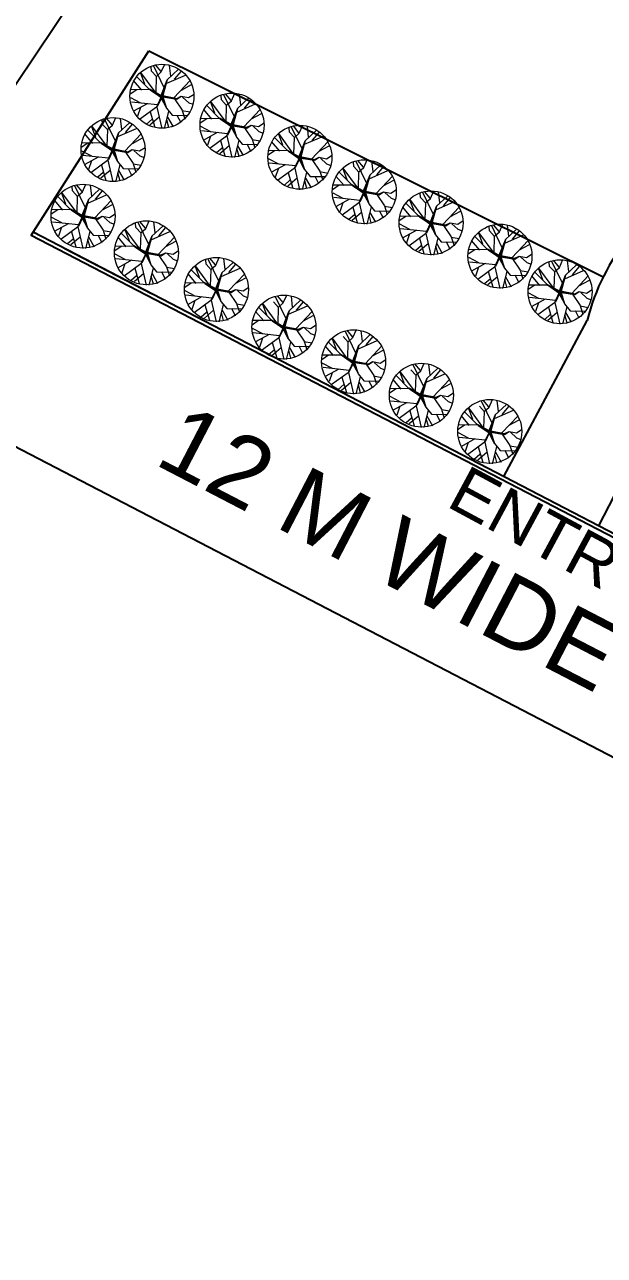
# Model space of a CAD drawing. Header units: millimetres. Extents: x 587797 to 2274247, y 1711 to 439204.
# Drawn here: x 2032827 to 2068492, y 184683 to 260415 of the extents above; entities that cross this region are included whole.
import ezdxf

# ---------------------------------------------------------------- set-up
doc = ezdxf.new("R2010")
doc.units = ezdxf.units.MM
doc.layers.add('finiture', color=7, linetype='Continuous', lineweight=20)
doc.styles.get("Standard").update_dxf_attribs({"font": 'arial.ttf'})

msp = doc.modelspace()

# ---------------------------------------------------------------- linework, layer by layer
for p, q in [((2028023.15, 250409.838), (2038554.242, 266107.589)), ((2033356.667, 247639.602), (2040473.442, 258804.23)), ((2040473.442, 258804.23), (2068417.757, 244887.876)), ((2033235.119, 247443.56), (2033356.667, 247639.602)), ((2112941.213, 206044.114), (2033235.119, 247443.56)), ((2113044.75, 206249.511), (2033356.667, 247639.602)), ((2035300.887, 246632.968), (2040625.492, 243867.362)), ((2128020.158, 184683.268), (2012777.92, 244546.826)), ((2062304.779, 232603.916), (2067432.175, 242212.324)), ((2068142.096, 229572.006), (2070059.562, 233263.691))]:
    msp.add_line(p, q)
msp.add_arc((2080137.437, 239051.443), 13092.55, 64.18314022, 166.02928622)
at = {"layer": 'finiture'}
for p, q in [((2040635.857, 257558.734), (2040613.459, 257827.024)), ((2040946.54, 257219.703), (2040635.857, 257558.734)), ((2041419.667, 256524.193), (2040767.624, 257865.183)), ((2041220.619, 257522.894), (2040877.081, 257939.643)), ((2040938.783, 257231.105), (2041236.131, 257500.09)), ((2041236.131, 257500.09), (2041450.426, 257979.427)), ((2041591.085, 257007.718), (2042299.334, 257672.968)), ((2041812.266, 257241.568), (2041738.711, 257908.687)), ((2042043.556, 257048.667), (2042476.331, 257559.879)), ((2040034.889, 256382.731), (2039532.132, 256974.696)), ((2040493.286, 256444.389), (2039747.386, 257187.837)), ((2040227.31, 256747.12), (2039958.98, 257465.199)), ((2039958.98, 257465.199), (2040827.193, 256269.644)), ((2040912.16, 256228.723), (2040946.54, 257219.703)), ((2041232.736, 256063.471), (2041604.767, 257017.025)), ((2041604.767, 257017.025), (2041337.697, 256047.176)), ((2041566.946, 256807.839), (2042724.964, 257312.064)), ((2042002.251, 255903.141), (2043014.209, 256975.128)), ((2039720.778, 256402.547), (2039324.286, 256132.83)), ((2040510.408, 256418.925), (2039379.886, 256404.145)), ((2040506.968, 256453.697), (2040827.193, 256269.644)), ((2041210.462, 255924.323), (2040510.408, 256418.925)), ((2040568.897, 256379.421), (2041241.887, 255931.785)), ((2040813.898, 256249.119), (2041276.42, 255984.367)), ((2041198.015, 256015.878), (2040813.898, 256249.119)), ((2040912.16, 256228.723), (2041232.736, 256063.471)), ((2041279.493, 256042.214), (2041198.015, 256015.878)), ((2041276.42, 255984.367), (2041356.52, 255741.889)), ((2041500.022, 256715.86), (2041279.493, 256042.214)), ((2041286.364, 255991.131), (2042120.904, 255865.509)), ((2041525.322, 255347.634), (2041286.364, 255991.131)), ((2041302.402, 256029.919), (2041500.022, 256715.86)), ((2042120.904, 255865.509), (2041302.402, 256029.919)), ((2041337.697, 256047.176), (2042181.514, 255874.984)), ((2042181.514, 255874.984), (2042457.694, 256011.434)), ((2042186.426, 255826.901), (2042457.694, 256011.434)), ((2042457.694, 256011.434), (2042913.495, 255924.698)), ((2042471.976, 256389.456), (2043085.409, 256723.358)), ((2042913.495, 255924.698), (2043260.664, 256142.1)), ((2044945.32, 255782.142), (2044922.923, 256050.432)), ((2045729.13, 254747.6), (2045077.087, 256088.591)), ((2045530.082, 255746.302), (2045186.544, 256163.051)), ((2045545.594, 255723.498), (2045759.89, 256202.835)), ((2046121.729, 255464.976), (2046048.175, 256132.095)), ((2039973.451, 255590.427), (2039350.779, 255917.36)), ((2040999.813, 255473.982), (2039394.615, 255646.976)), ((2040363.57, 255546.015), (2039532.92, 255090.616)), ((2039953.975, 255321.457), (2039763.775, 254780.672)), ((2040933.646, 255326.316), (2039903.387, 254575.44)), ((2041210.462, 255924.323), (2040933.646, 255326.316)), ((2040961.01, 255344.931), (2041264.113, 254016.741)), ((2041244.908, 255905.961), (2040990.609, 255365.705)), ((2041210.462, 255924.323), (2041547.602, 255276.98)), ((2041241.887, 255931.785), (2041525.322, 255347.634)), ((2041337.344, 255963.711), (2042186.426, 255826.901)), ((2041337.344, 255963.711), (2041555.358, 255265.578)), ((2041555.358, 255265.578), (2041906.652, 254837.428)), ((2042041.032, 255846.132), (2042514.159, 255150.621)), ((2042546.402, 255956.421), (2042921.399, 255611.108)), ((2042921.399, 255611.108), (2043190.076, 255510.351)), ((2044802.749, 254667.797), (2044056.849, 255411.244)), ((2044536.773, 254970.527), (2044268.444, 255688.607)), ((2044268.444, 255688.607), (2045136.656, 254493.051)), ((2045256.003, 255443.111), (2044945.32, 255782.142)), ((2045221.623, 254452.131), (2045256.003, 255443.111)), ((2045248.247, 255454.513), (2045545.594, 255723.498)), ((2045542.199, 254286.879), (2045914.23, 255240.433)), ((2045914.23, 255240.433), (2045647.16, 254270.584)), ((2045876.409, 255031.246), (2047034.427, 255535.471)), ((2045900.548, 255231.126), (2046608.797, 255896.376)), ((2046353.02, 255272.074), (2046785.794, 255783.287)), ((2037626.063, 254278.869), (2037603.665, 254547.159)), ((2038409.872, 253244.328), (2037757.83, 254585.319)), ((2038210.825, 254243.029), (2037867.287, 254659.778)), ((2038226.337, 254220.226), (2038440.632, 254699.562)), ((2038802.472, 253961.703), (2038728.917, 254628.822)), ((2040669.677, 254596.374), (2040331.283, 254299.467)), ((2041102.975, 254724.349), (2040533.814, 254237.104)), ((2040558.301, 255054.307), (2040839.442, 254111.45)), ((2041687.213, 255071.747), (2041420.108, 254022.79)), ((2041558.672, 254584.033), (2041685.56, 254103.297)), ((2041621.592, 254726.904), (2041968.354, 254128.89)), ((2041906.652, 254837.428), (2042859.962, 254818.804)), ((2042197.203, 254851.619), (2042429.453, 254392.522)), ((2042508.233, 255129.912), (2043010.901, 255038.228)), ((2042514.159, 255150.621), (2042687.584, 254601.474)), ((2044030.241, 254625.955), (2043633.749, 254356.238)), ((2044819.871, 254642.332), (2043689.349, 254627.553)), ((2044344.352, 254606.139), (2043841.595, 255198.104)), ((2044816.431, 254677.104), (2045136.656, 254493.051)), ((2045519.925, 254147.731), (2044819.871, 254642.332)), ((2044878.36, 254602.829), (2045551.35, 254155.193)), ((2045123.361, 254472.527), (2045585.883, 254207.774)), ((2045507.478, 254239.286), (2045123.361, 254472.527)), ((2045809.485, 254939.268), (2045588.956, 254265.622)), ((2045611.865, 254253.327), (2045809.485, 254939.268)), ((2046311.714, 254126.549), (2047323.672, 255198.536)), ((2046781.439, 254612.863), (2047394.872, 254946.766)), ((2037483.492, 253164.524), (2036737.592, 253907.972)), ((2037217.516, 253467.255), (2036949.186, 254185.335)), ((2036949.186, 254185.335), (2037817.399, 252989.779)), ((2037936.745, 253939.839), (2037626.063, 254278.869)), ((2037902.366, 252948.858), (2037936.745, 253939.839)), ((2037928.989, 253951.24), (2038226.337, 254220.226)), ((2038222.941, 252783.606), (2038594.973, 253737.16)), ((2038594.973, 253737.16), (2038327.903, 252767.311)), ((2038557.151, 253527.974), (2039715.17, 254032.199)), ((2038581.291, 253727.853), (2039289.54, 254393.103)), ((2039033.762, 253768.802), (2039466.537, 254280.015)), ((2044282.914, 253813.835), (2043660.243, 254140.768)), ((2045309.277, 253697.39), (2043704.079, 253870.384)), ((2044673.033, 253769.422), (2043842.383, 253314.024)), ((2045221.623, 254452.131), (2045542.199, 254286.879)), ((2045519.925, 254147.731), (2045243.109, 253549.724)), ((2045554.371, 254129.369), (2045300.072, 253589.112)), ((2045588.956, 254265.622), (2045507.478, 254239.286)), ((2045519.925, 254147.731), (2045857.065, 253500.388)), ((2045551.35, 254155.193), (2045834.785, 253571.042)), ((2045585.883, 254207.774), (2045665.983, 253965.297)), ((2045595.827, 254214.539), (2046430.367, 254088.917)), ((2045834.785, 253571.042), (2045595.827, 254214.539)), ((2046430.367, 254088.917), (2045611.865, 254253.327)), ((2045646.808, 254187.119), (2046495.889, 254050.309)), ((2045646.808, 254187.119), (2045864.822, 253488.986)), ((2045647.16, 254270.584), (2046490.977, 254098.392)), ((2046350.495, 254069.54), (2046823.622, 253374.029)), ((2046490.977, 254098.392), (2046767.157, 254234.841)), ((2046495.889, 254050.309), (2046767.157, 254234.841)), ((2046767.157, 254234.841), (2047222.958, 254148.106)), ((2046855.865, 254179.829), (2047230.862, 253834.516)), ((2047222.958, 254148.106), (2047570.127, 254365.508)), ((2047230.862, 253834.516), (2047499.539, 253733.759)), ((2048709.426, 252988.938), (2048441.097, 253707.018)), ((2048441.097, 253707.018), (2049309.309, 252511.462)), ((2049117.973, 253800.552), (2049095.576, 254068.843)), ((2049428.656, 253461.522), (2049117.973, 253800.552)), ((2049901.783, 252766.011), (2049249.74, 254107.002)), ((2049702.735, 253764.713), (2049359.198, 254181.461)), ((2049420.9, 253472.924), (2049718.247, 253741.909)), ((2049718.247, 253741.909), (2049932.543, 254221.246)), ((2050073.201, 253249.536), (2050781.45, 253914.786)), ((2050294.382, 253483.386), (2050220.828, 254150.505)), ((2050525.673, 253290.485), (2050958.447, 253801.698)), ((2036710.984, 253122.683), (2036314.492, 252852.966)), ((2037500.614, 253139.06), (2036370.092, 253124.28)), ((2037025.094, 253102.866), (2036522.337, 253694.831)), ((2037497.174, 253173.832), (2037817.399, 252989.779)), ((2038200.668, 252644.458), (2037500.614, 253139.06)), ((2037559.103, 253099.556), (2038232.093, 252651.92)), ((2037804.104, 252969.254), (2038266.626, 252704.502)), ((2038188.221, 252736.014), (2037804.104, 252969.254)), ((2037902.366, 252948.858), (2038222.941, 252783.606)), ((2038490.227, 253435.995), (2038269.699, 252762.349)), ((2038292.607, 252750.055), (2038490.227, 253435.995)), ((2038992.457, 252623.276), (2040004.414, 253695.263)), ((2039462.182, 253109.591), (2040075.615, 253443.493)), ((2044263.438, 253544.864), (2044073.238, 253004.08)), ((2045243.109, 253549.724), (2044212.85, 252798.848)), ((2045412.439, 252947.757), (2044843.278, 252460.512)), ((2044867.764, 253277.714), (2045148.905, 252334.857)), ((2045270.474, 253568.339), (2045573.576, 252240.149)), ((2045996.677, 253295.155), (2045729.571, 252246.197)), ((2045864.822, 253488.986), (2046216.115, 253060.836)), ((2045931.055, 252950.311), (2046277.817, 252352.298)), ((2046216.115, 253060.836), (2047169.425, 253042.211)), ((2046506.666, 253075.027), (2046738.916, 252615.93)), ((2046817.696, 253353.319), (2047320.364, 253261.635)), ((2046823.622, 253374.029), (2046997.047, 252824.882)), ((2048517.005, 252624.55), (2048014.248, 253216.514)), ((2048975.402, 252686.208), (2048229.502, 253429.655)), ((2049394.276, 252470.542), (2049428.656, 253461.522)), ((2049714.852, 252305.289), (2050086.884, 253258.844)), ((2049982.138, 252957.679), (2049761.609, 252284.033)), ((2049784.518, 252271.738), (2049982.138, 252957.679)), ((2050086.884, 253258.844), (2049819.813, 252288.995)), ((2050049.062, 253049.657), (2051207.081, 253553.882)), ((2050484.367, 252144.96), (2051496.325, 253216.946)), ((2050954.093, 252631.274), (2051567.525, 252965.177)), ((2036963.657, 252310.562), (2036340.985, 252637.496)), ((2037990.019, 252194.117), (2036384.821, 252367.111)), ((2037353.776, 252266.15), (2036523.126, 251810.751)), ((2038200.668, 252644.458), (2037923.852, 252046.451)), ((2038235.114, 252626.097), (2037980.815, 252085.84)), ((2038269.699, 252762.349), (2038188.221, 252736.014)), ((2038200.668, 252644.458), (2038537.808, 251997.115)), ((2038232.093, 252651.92), (2038515.528, 252067.769)), ((2038266.626, 252704.502), (2038346.725, 252462.024)), ((2038276.57, 252711.266), (2039111.109, 252585.644)), ((2038515.528, 252067.769), (2038276.57, 252711.266)), ((2039111.109, 252585.644), (2038292.607, 252750.055)), ((2038327.55, 252683.846), (2039176.632, 252547.037)), ((2038327.55, 252683.846), (2038545.564, 251985.714)), ((2038327.903, 252767.311), (2039171.72, 252595.119)), ((2039031.238, 252566.267), (2039504.364, 251870.756)), ((2039171.72, 252595.119), (2039447.9, 252731.569)), ((2039176.632, 252547.037), (2039447.9, 252731.569)), ((2039447.9, 252731.569), (2039903.7, 252644.833)), ((2039536.607, 252676.557), (2039911.605, 252331.243)), ((2039903.7, 252644.833), (2040250.87, 252862.235)), ((2039911.605, 252331.243), (2040180.282, 252230.486)), ((2044979.14, 252819.782), (2044640.746, 252522.875)), ((2045868.135, 252807.441), (2045995.023, 252326.705)), ((2048202.894, 252644.366), (2047806.402, 252374.649)), ((2048992.524, 252660.743), (2047862.002, 252645.963)), ((2048989.084, 252695.515), (2049309.309, 252511.462)), ((2049692.578, 252166.142), (2048992.524, 252660.743)), ((2049051.013, 252621.24), (2049724.003, 252173.603)), ((2049296.014, 252490.938), (2049758.536, 252226.185)), ((2049680.131, 252257.697), (2049296.014, 252490.938)), ((2049394.276, 252470.542), (2049714.852, 252305.289)), ((2049761.609, 252284.033), (2049680.131, 252257.697)), ((2049758.536, 252226.185), (2049838.636, 251983.708)), ((2049768.48, 252232.95), (2050603.02, 252107.328)), ((2050007.438, 251589.452), (2049768.48, 252232.95)), ((2050603.02, 252107.328), (2049784.518, 252271.738)), ((2049819.461, 252205.529), (2050668.542, 252068.72)), ((2049819.461, 252205.529), (2050037.475, 251507.397)), ((2049819.813, 252288.995), (2050663.63, 252116.802)), ((2050663.63, 252116.802), (2050939.81, 252253.252)), ((2050668.542, 252068.72), (2050939.81, 252253.252)), ((2050939.81, 252253.252), (2051395.611, 252166.516)), ((2051028.518, 252198.24), (2051403.515, 251852.926)), ((2051395.611, 252166.516), (2051742.781, 252383.919)), ((2036944.181, 252041.592), (2036753.981, 251500.808)), ((2037923.852, 252046.451), (2036893.592, 251295.575)), ((2038093.181, 251444.484), (2037524.02, 250957.24)), ((2037548.507, 251774.442), (2037829.648, 250831.585)), ((2037951.216, 252065.066), (2038254.319, 250736.876)), ((2038677.419, 251791.883), (2038410.314, 250742.925)), ((2038545.564, 251985.714), (2038896.858, 251557.563)), ((2038611.798, 251447.039), (2038958.56, 250849.026)), ((2038896.858, 251557.563), (2039850.168, 251538.939)), ((2039187.409, 251571.754), (2039419.658, 251112.657)), ((2039498.438, 251850.047), (2040001.107, 251758.363)), ((2039504.364, 251870.756), (2039677.79, 251321.609)), ((2048455.567, 251832.246), (2047832.896, 252159.179)), ((2049481.93, 251715.801), (2047876.732, 251888.794)), ((2048845.686, 251787.833), (2048015.036, 251332.435)), ((2048436.091, 251563.275), (2048245.892, 251022.491)), ((2049415.762, 251568.135), (2048385.503, 250817.258)), ((2049692.578, 252166.142), (2049415.762, 251568.135)), ((2049443.127, 251586.75), (2049746.23, 250258.56)), ((2049727.024, 252147.78), (2049472.726, 251607.523)), ((2049692.578, 252166.142), (2050029.719, 251518.799)), ((2049724.003, 252173.603), (2050007.438, 251589.452)), ((2050037.475, 251507.397), (2050388.768, 251079.246)), ((2050523.148, 252087.95), (2050996.275, 251392.44)), ((2051403.515, 251852.926), (2051672.192, 251752.17)), ((2052676.891, 250870.694), (2052408.561, 251588.774)), ((2052408.561, 251588.774), (2053276.773, 250393.218)), ((2053085.438, 251682.308), (2053063.04, 251950.598)), ((2053396.12, 251343.278), (2053085.438, 251682.308)), ((2053869.247, 250647.767), (2053217.204, 251988.758)), ((2053670.199, 251646.468), (2053326.662, 252063.217)), ((2053388.364, 251354.68), (2053685.712, 251623.665)), ((2053685.712, 251623.665), (2053900.007, 252103.001)), ((2054016.526, 250931.413), (2055174.545, 251435.638)), ((2054040.666, 251131.292), (2054748.914, 251796.542)), ((2054261.846, 251365.142), (2054188.292, 252032.261)), ((2054493.137, 251172.241), (2054925.912, 251683.454)), ((2037659.883, 251316.51), (2037321.489, 251019.602)), ((2038548.877, 251304.169), (2038675.766, 250823.433)), ((2049151.793, 250838.193), (2048813.399, 250541.286)), ((2049585.092, 250966.168), (2049015.931, 250478.923)), ((2049040.417, 251296.125), (2049321.558, 250353.268)), ((2050169.33, 251313.566), (2049902.224, 250264.608)), ((2050040.788, 250825.852), (2050167.676, 250345.116)), ((2050103.708, 250968.722), (2050450.471, 250370.709)), ((2050388.768, 251079.246), (2051342.078, 251060.622)), ((2050679.319, 251093.438), (2050911.569, 250634.341)), ((2050990.349, 251371.73), (2051493.018, 251280.046)), ((2050996.275, 251392.44), (2051169.7, 250843.293)), ((2052484.469, 250506.306), (2051981.712, 251098.27)), ((2052942.866, 250567.964), (2052196.967, 251311.411)), ((2053361.74, 250352.298), (2053396.12, 251343.278)), ((2053682.316, 250187.045), (2054054.348, 251140.6)), ((2053949.602, 250839.435), (2053729.073, 250165.788)), ((2053751.982, 250153.494), (2053949.602, 250839.435)), ((2054054.348, 251140.6), (2053787.278, 250170.751)), ((2054451.831, 250026.715), (2055463.789, 251098.702)), ((2054921.557, 250513.03), (2055534.989, 250846.932)), ((2035370.581, 249367.422), (2035102.251, 250085.501)), ((2035102.251, 250085.501), (2035970.463, 248889.946)), ((2035779.128, 250179.036), (2035756.73, 250447.326)), ((2036089.81, 249840.005), (2035779.128, 250179.036)), ((2036562.937, 249144.494), (2035910.894, 250485.485)), ((2036363.889, 250143.196), (2036020.352, 250559.945)), ((2036082.054, 249851.407), (2036379.402, 250120.392)), ((2036379.402, 250120.392), (2036593.697, 250599.729)), ((2036710.216, 249428.14), (2037868.235, 249932.366)), ((2036734.356, 249628.02), (2037442.604, 250293.27)), ((2036955.536, 249861.87), (2036881.982, 250528.989)), ((2037186.827, 249668.969), (2037619.602, 250180.181)), ((2052170.359, 250526.122), (2051773.867, 250256.405)), ((2052423.032, 249714.001), (2051800.36, 250040.935)), ((2052959.988, 250542.499), (2051829.466, 250527.719)), ((2052956.549, 250577.271), (2053276.773, 250393.218)), ((2053660.043, 250047.897), (2052959.988, 250542.499)), ((2053018.478, 250502.995), (2053691.468, 250055.359)), ((2053263.479, 250372.694), (2053726.001, 250107.941)), ((2053647.595, 250139.453), (2053263.479, 250372.694)), ((2053361.74, 250352.298), (2053682.316, 250187.045)), ((2053660.043, 250047.897), (2053383.227, 249449.89)), ((2053694.489, 250029.536), (2053440.19, 249489.279)), ((2053729.073, 250165.788), (2053647.595, 250139.453)), ((2053660.043, 250047.897), (2053997.183, 249400.555)), ((2053691.468, 250055.359), (2053974.902, 249471.208)), ((2053726.001, 250107.941), (2053806.1, 249865.464)), ((2053735.944, 250114.705), (2054570.484, 249989.083)), ((2053974.902, 249471.208), (2053735.944, 250114.705)), ((2054570.484, 249989.083), (2053751.982, 250153.494)), ((2053786.925, 250087.285), (2054636.006, 249950.476)), ((2053786.925, 250087.285), (2054004.939, 249389.153)), ((2053787.278, 250170.751), (2054631.095, 249998.558)), ((2054490.612, 249969.706), (2054963.739, 249274.195)), ((2054631.095, 249998.558), (2054907.275, 250135.008)), ((2054636.006, 249950.476), (2054907.275, 250135.008)), ((2054907.275, 250135.008), (2055363.075, 250048.272)), ((2054995.982, 250079.996), (2055370.98, 249734.682)), ((2055363.075, 250048.272), (2055710.245, 250265.674)), ((2057189.686, 249769.051), (2057167.288, 250037.341)), ((2057973.495, 248734.51), (2057321.453, 250075.501)), ((2057774.448, 249733.212), (2057430.91, 250149.96)), ((2057789.96, 249710.408), (2058004.255, 250189.744)), ((2058366.094, 249451.885), (2058292.54, 250119.004)), ((2035178.159, 249003.033), (2034675.402, 249594.998)), ((2035636.556, 249064.691), (2034890.657, 249808.138)), ((2036055.43, 248849.025), (2036089.81, 249840.005)), ((2036376.006, 248683.773), (2036748.038, 249637.327)), ((2036643.292, 249336.162), (2036422.763, 248662.516)), ((2036445.672, 248650.221), (2036643.292, 249336.162)), ((2036748.038, 249637.327), (2036480.967, 248667.478)), ((2037145.521, 248523.443), (2038157.479, 249595.43)), ((2037615.247, 249009.757), (2038228.679, 249343.66)), ((2053449.394, 249597.557), (2051844.196, 249770.55)), ((2052813.15, 249669.589), (2051982.501, 249214.19)), ((2052403.555, 249445.031), (2052213.356, 248904.247)), ((2053383.227, 249449.89), (2052352.967, 248699.014)), ((2053007.882, 249177.881), (2053289.023, 248235.024)), ((2053410.591, 249468.505), (2053713.694, 248140.316)), ((2054136.794, 249195.322), (2053869.688, 248146.364)), ((2054004.939, 249389.153), (2054356.233, 248961.002)), ((2054957.813, 249253.486), (2055460.482, 249161.802)), ((2054963.739, 249274.195), (2055137.165, 248725.048)), ((2055370.98, 249734.682), (2055639.657, 249633.925)), ((2056588.717, 248593.049), (2056085.96, 249185.013)), ((2057047.114, 248654.707), (2056301.215, 249398.154)), ((2056781.139, 248957.437), (2056512.809, 249675.517)), ((2056512.809, 249675.517), (2057381.022, 248479.961)), ((2057500.368, 249430.021), (2057189.686, 249769.051)), ((2057465.988, 248439.041), (2057500.368, 249430.021)), ((2057492.612, 249441.423), (2057789.96, 249710.408)), ((2057786.564, 248273.788), (2058158.596, 249227.343)), ((2058158.596, 249227.343), (2057891.526, 248257.494)), ((2058120.774, 249018.156), (2059278.793, 249522.381)), ((2058144.914, 249218.035), (2058853.162, 249883.285)), ((2058556.08, 248113.458), (2059568.037, 249185.445)), ((2058597.385, 249258.984), (2059030.16, 249770.197)), ((2034864.049, 249022.849), (2034467.557, 248753.132)), ((2035116.722, 248210.729), (2034494.05, 248537.662)), ((2035653.678, 249039.226), (2034523.156, 249024.447)), ((2035650.238, 249073.998), (2035970.463, 248889.946)), ((2036353.732, 248544.625), (2035653.678, 249039.226)), ((2035712.168, 248999.723), (2036385.157, 248552.087)), ((2035957.169, 248869.421), (2036419.691, 248604.669)), ((2036341.285, 248636.18), (2035957.169, 248869.421)), ((2036055.43, 248849.025), (2036376.006, 248683.773)), ((2036353.732, 248544.625), (2036076.917, 247946.618)), ((2036388.179, 248526.263), (2036133.88, 247986.006)), ((2036422.763, 248662.516), (2036341.285, 248636.18)), ((2036353.732, 248544.625), (2036690.873, 247897.282)), ((2036385.157, 248552.087), (2036668.592, 247967.936)), ((2036419.691, 248604.669), (2036499.79, 248362.191)), ((2036429.634, 248611.433), (2037264.174, 248485.811)), ((2036668.592, 247967.936), (2036429.634, 248611.433)), ((2037264.174, 248485.811), (2036445.672, 248650.221)), ((2036480.615, 248584.013), (2037329.696, 248447.203)), ((2036480.615, 248584.013), (2036698.629, 247885.88)), ((2036480.967, 248667.478), (2037324.784, 248495.286)), ((2037184.302, 248466.434), (2037657.429, 247770.923)), ((2037324.784, 248495.286), (2037600.965, 248631.736)), ((2037329.696, 248447.203), (2037600.965, 248631.736)), ((2037600.965, 248631.736), (2038056.765, 248545)), ((2037689.672, 248576.723), (2038064.67, 248231.41)), ((2038056.765, 248545), (2038403.935, 248762.402)), ((2053119.258, 248719.949), (2052780.863, 248423.041)), ((2053552.556, 248847.923), (2052983.395, 248360.679)), ((2054008.252, 248707.608), (2054135.14, 248226.872)), ((2054071.173, 248850.478), (2054417.935, 248252.465)), ((2054356.233, 248961.002), (2055309.542, 248942.378)), ((2054646.783, 248975.193), (2054879.033, 248516.097)), ((2056274.607, 248612.865), (2055878.115, 248343.148)), ((2057064.237, 248629.242), (2055933.714, 248614.462)), ((2057060.797, 248664.014), (2057381.022, 248479.961)), ((2057764.291, 248134.641), (2057064.237, 248629.242)), ((2057122.726, 248589.739), (2057795.716, 248142.102)), ((2057367.727, 248459.437), (2057830.249, 248194.684)), ((2057751.844, 248226.196), (2057367.727, 248459.437)), ((2057465.988, 248439.041), (2057786.564, 248273.788)), ((2058053.85, 248926.178), (2057833.322, 248252.531)), ((2057856.23, 248240.237), (2058053.85, 248926.178)), ((2059025.805, 248599.773), (2059639.238, 248933.675)), ((2036143.084, 248094.284), (2034537.886, 248267.278)), ((2035506.84, 248166.316), (2034676.191, 247710.918)), ((2035097.245, 247941.758), (2034907.046, 247400.974)), ((2036076.917, 247946.618), (2035046.657, 247195.742)), ((2035701.572, 247674.609), (2035982.712, 246731.751)), ((2036104.281, 247965.233), (2036407.384, 246637.043)), ((2036830.484, 247692.049), (2036563.378, 246643.091)), ((2036698.629, 247885.88), (2037049.923, 247457.73)), ((2037651.503, 247750.214), (2038154.172, 247658.529)), ((2037657.429, 247770.923), (2037830.854, 247221.776)), ((2038064.67, 248231.41), (2038333.347, 248130.653)), ((2039269.64, 247112.513), (2039001.31, 247830.592)), ((2039001.31, 247830.592), (2039869.523, 246635.037)), ((2039678.187, 247924.127), (2039655.789, 248192.417)), ((2039988.87, 247585.096), (2039678.187, 247924.127)), ((2040461.996, 246889.585), (2039809.954, 248230.576)), ((2040262.949, 247888.287), (2039919.411, 248305.036)), ((2039981.113, 247596.498), (2040278.461, 247865.483)), ((2040278.461, 247865.483), (2040492.756, 248344.82)), ((2040609.276, 247173.232), (2041767.294, 247677.457)), ((2040633.415, 247373.111), (2041341.664, 248038.361)), ((2040854.596, 247606.961), (2040781.041, 248274.08)), ((2041085.886, 247414.06), (2041518.661, 247925.272)), ((2056527.28, 247800.744), (2055904.608, 248127.678)), ((2057553.642, 247684.3), (2055948.444, 247857.293)), ((2056917.399, 247756.332), (2056086.749, 247300.934)), ((2057764.291, 248134.641), (2057487.475, 247536.634)), ((2057798.737, 248116.279), (2057544.438, 247576.022)), ((2057833.322, 248252.531), (2057751.844, 248226.196)), ((2057764.291, 248134.641), (2058101.431, 247487.298)), ((2057795.716, 248142.102), (2058079.151, 247557.951)), ((2057830.249, 248194.684), (2057910.348, 247952.207)), ((2057840.193, 248201.449), (2058674.732, 248075.826)), ((2058079.151, 247557.951), (2057840.193, 248201.449)), ((2058674.732, 248075.826), (2057856.23, 248240.237)), ((2057891.173, 248174.028), (2058740.254, 248037.219)), ((2057891.173, 248174.028), (2058109.187, 247475.896)), ((2057891.526, 248257.494), (2058735.343, 248085.301)), ((2058594.86, 248056.449), (2059067.987, 247360.938)), ((2058735.343, 248085.301), (2059011.523, 248221.751)), ((2058740.254, 248037.219), (2059011.523, 248221.751)), ((2059011.523, 248221.751), (2059467.323, 248135.015)), ((2059100.23, 248166.739), (2059475.228, 247821.425)), ((2059467.323, 248135.015), (2059814.493, 248352.418)), ((2059475.228, 247821.425), (2059743.905, 247720.669)), ((2061430.77, 247719.139), (2061408.373, 247987.43)), ((2061741.453, 247380.109), (2061430.77, 247719.139)), ((2062214.58, 246684.598), (2061562.537, 248025.589)), ((2062015.532, 247683.3), (2061671.994, 248100.048)), ((2061733.697, 247391.511), (2062031.044, 247660.496)), ((2062031.044, 247660.496), (2062245.34, 248139.833)), ((2062385.998, 247168.123), (2063094.247, 247833.373)), ((2062607.179, 247401.973), (2062533.625, 248069.092)), ((2062838.469, 247209.072), (2063271.244, 247720.285)), ((2035812.947, 247216.676), (2035474.553, 246919.769)), ((2036246.246, 247344.651), (2035677.085, 246857.406)), ((2036701.942, 247204.335), (2036828.83, 246723.599)), ((2036764.862, 247347.205), (2037111.625, 246749.192)), ((2037049.923, 247457.73), (2038003.232, 247439.105)), ((2037340.473, 247471.921), (2037572.723, 247012.824)), ((2039077.218, 246748.124), (2038574.462, 247340.089)), ((2039535.616, 246809.782), (2038789.716, 247553.23)), ((2039954.49, 246594.116), (2039988.87, 247585.096)), ((2040275.065, 246428.864), (2040647.097, 247382.418)), ((2040542.351, 247081.253), (2040321.823, 246407.607)), ((2040344.732, 246395.312), (2040542.351, 247081.253)), ((2040647.097, 247382.418), (2040380.027, 246412.569)), ((2041044.581, 246268.534), (2042056.538, 247340.521)), ((2041514.306, 246754.849), (2042127.739, 247088.751)), ((2056507.804, 247531.774), (2056317.604, 246990.99)), ((2057487.475, 247536.634), (2056457.215, 246785.757)), ((2057656.804, 246934.666), (2057087.643, 246447.422)), ((2057112.13, 247264.624), (2057393.271, 246321.767)), ((2057514.839, 247555.248), (2057817.942, 246227.059)), ((2058241.042, 247282.065), (2057973.937, 246233.107)), ((2058109.187, 247475.896), (2058460.481, 247047.745)), ((2058175.421, 246937.221), (2058522.183, 246339.208)), ((2058460.481, 247047.745), (2059413.79, 247029.121)), ((2058751.032, 247061.937), (2058983.281, 246602.84)), ((2059062.061, 247340.229), (2059564.73, 247248.545)), ((2059067.987, 247360.938), (2059241.413, 246811.792)), ((2060829.802, 246543.137), (2060327.045, 247135.102)), ((2061288.199, 246604.795), (2060542.299, 247348.242)), ((2061022.223, 246907.525), (2060753.894, 247625.605)), ((2060753.894, 247625.605), (2061622.106, 246430.049)), ((2061707.073, 246389.129), (2061741.453, 247380.109)), ((2062027.649, 246223.876), (2062399.68, 247177.431)), ((2062399.68, 247177.431), (2062132.61, 246207.582)), ((2062361.859, 246968.244), (2063519.877, 247472.469)), ((2062797.164, 246063.547), (2063809.122, 247135.533)), ((2038763.108, 246767.94), (2038366.616, 246498.223)), ((2039015.781, 245955.82), (2038393.109, 246282.753)), ((2039552.738, 246784.318), (2038422.216, 246769.538)), ((2039549.298, 246819.09), (2039869.523, 246635.037)), ((2040252.792, 246289.716), (2039552.738, 246784.318)), ((2039611.227, 246744.814), (2040284.217, 246297.178)), ((2039856.228, 246614.512), (2040318.75, 246349.76)), ((2040240.345, 246381.271), (2039856.228, 246614.512)), ((2039954.49, 246594.116), (2040275.065, 246428.864)), ((2040252.792, 246289.716), (2039975.976, 245691.709)), ((2040287.238, 246271.354), (2040032.939, 245731.098)), ((2040321.823, 246407.607), (2040240.345, 246381.271)), ((2040252.792, 246289.716), (2040589.932, 245642.373)), ((2040284.217, 246297.178), (2040567.652, 245713.027)), ((2040318.75, 246349.76), (2040398.849, 246107.282)), ((2040328.694, 246356.524), (2041163.234, 246230.902)), ((2040567.652, 245713.027), (2040328.694, 246356.524)), ((2041163.234, 246230.902), (2040344.732, 246395.312)), ((2040379.674, 246329.104), (2041228.756, 246192.294)), ((2040379.674, 246329.104), (2040597.688, 245630.971)), ((2040380.027, 246412.569), (2041223.844, 246240.377)), ((2041083.362, 246211.525), (2041556.488, 245516.014)), ((2041223.844, 246240.377), (2041500.024, 246376.827)), ((2041228.756, 246192.294), (2041500.024, 246376.827)), ((2041500.024, 246376.827), (2041955.825, 246290.091)), ((2041588.731, 246321.814), (2041963.729, 245976.501)), ((2041955.825, 246290.091), (2042302.994, 246507.493)), ((2057223.506, 246806.692), (2056885.112, 246509.784)), ((2058112.5, 246794.351), (2058239.389, 246313.615)), ((2060515.691, 246562.953), (2060119.199, 246293.236)), ((2061305.321, 246579.33), (2060174.799, 246564.55)), ((2061301.881, 246614.102), (2061622.106, 246430.049)), ((2062005.375, 246084.729), (2061305.321, 246579.33)), ((2061363.81, 246539.827), (2062036.8, 246092.19)), ((2061608.811, 246409.525), (2062071.333, 246144.772)), ((2061992.928, 246176.284), (2061608.811, 246409.525)), ((2061707.073, 246389.129), (2062027.649, 246223.876)), ((2062074.406, 246202.62), (2061992.928, 246176.284)), ((2062071.333, 246144.772), (2062151.433, 245902.295)), ((2062294.935, 246876.266), (2062074.406, 246202.62)), ((2062081.277, 246151.537), (2062915.817, 246025.915)), ((2062320.235, 245508.039), (2062081.277, 246151.537)), ((2062097.315, 246190.325), (2062294.935, 246876.266)), ((2062915.817, 246025.915), (2062097.315, 246190.325)), ((2062132.61, 246207.582), (2062976.427, 246035.39)), ((2062976.427, 246035.39), (2063252.607, 246171.839)), ((2062981.339, 245987.307), (2063252.607, 246171.839)), ((2063252.607, 246171.839), (2063708.408, 246085.104)), ((2063266.889, 246549.861), (2063880.322, 246883.764)), ((2063708.408, 246085.104), (2064055.577, 246302.506)), ((2040042.143, 245839.375), (2038436.945, 246012.369)), ((2039405.9, 245911.408), (2038575.25, 245456.009)), ((2038996.305, 245686.85), (2038806.105, 245146.065)), ((2039975.976, 245691.709), (2038945.716, 244940.833)), ((2039600.631, 245419.7), (2039881.772, 244476.843)), ((2040003.34, 245710.324), (2040306.443, 244382.134)), ((2040729.543, 245437.14), (2040462.438, 244388.183)), ((2040597.688, 245630.971), (2040948.982, 245202.821)), ((2041550.562, 245495.305), (2042053.231, 245403.621)), ((2041556.488, 245516.014), (2041729.914, 244966.867)), ((2041963.729, 245976.501), (2042232.406, 245875.744)), ((2043579.103, 244857.613), (2043310.773, 245575.693)), ((2043310.773, 245575.693), (2044178.986, 244380.137)), ((2043987.65, 245669.227), (2043965.252, 245937.518)), ((2044298.333, 245330.197), (2043987.65, 245669.227)), ((2044771.46, 244634.686), (2044119.417, 245975.677)), ((2044572.412, 245633.388), (2044228.874, 246050.136)), ((2044290.576, 245341.599), (2044587.924, 245610.584)), ((2044587.924, 245610.584), (2044802.219, 246089.921)), ((2044918.739, 244918.332), (2046076.757, 245422.557)), ((2044942.878, 245118.212), (2045651.127, 245783.462)), ((2045164.059, 245352.062), (2045090.504, 246019.181)), ((2045395.349, 245159.16), (2045828.124, 245670.373)), ((2060768.364, 245750.833), (2060145.693, 246077.766)), ((2061794.727, 245634.388), (2060189.529, 245807.381)), ((2061158.483, 245706.42), (2060327.833, 245251.022)), ((2060748.888, 245481.862), (2060558.688, 244941.078)), ((2061728.559, 245486.722), (2060698.3, 244735.845)), ((2062005.375, 246084.729), (2061728.559, 245486.722)), ((2061755.923, 245505.337), (2062059.026, 244177.147)), ((2062039.821, 246066.367), (2061785.522, 245526.11)), ((2062005.375, 246084.729), (2062342.515, 245437.386)), ((2062036.8, 246092.19), (2062320.235, 245508.039)), ((2062132.258, 246124.116), (2062981.339, 245987.307)), ((2062132.258, 246124.116), (2062350.272, 245425.984)), ((2062350.272, 245425.984), (2062701.565, 244997.834)), ((2062835.945, 246006.537), (2063309.072, 245311.027)), ((2063341.315, 246116.827), (2063716.312, 245771.513)), ((2063716.312, 245771.513), (2063984.989, 245670.757)), ((2064716.041, 244720.949), (2064447.712, 245439.029)), ((2064447.712, 245439.029), (2065315.924, 244243.473)), ((2065124.588, 245532.563), (2065102.191, 245800.853)), ((2065435.271, 245193.533), (2065124.588, 245532.563)), ((2065908.398, 244498.022), (2065256.355, 245839.013)), ((2065709.35, 245496.723), (2065365.812, 245913.472)), ((2065427.515, 245204.934), (2065724.862, 245473.92)), ((2065724.862, 245473.92), (2065939.158, 245953.256)), ((2066079.816, 244981.547), (2066788.065, 245646.797)), ((2066300.997, 245215.397), (2066227.443, 245882.516)), ((2066532.288, 245022.496), (2066965.062, 245533.709)), ((2039712.007, 244961.767), (2039373.613, 244664.86)), ((2040145.305, 245089.742), (2039576.144, 244602.497)), ((2040601.001, 244949.426), (2040727.89, 244468.69)), ((2040663.922, 245092.297), (2041010.684, 244494.283)), ((2040948.982, 245202.821), (2041902.292, 245184.197)), ((2041239.533, 245217.012), (2041471.783, 244757.915)), ((2043386.682, 244493.225), (2042883.925, 245085.19)), ((2043845.079, 244554.883), (2043099.179, 245298.33)), ((2044263.953, 244339.217), (2044298.333, 245330.197)), ((2044584.529, 244173.965), (2044956.56, 245127.519)), ((2044851.815, 244826.354), (2044631.286, 244152.708)), ((2044654.195, 244140.413), (2044851.815, 244826.354)), ((2044956.56, 245127.519), (2044689.49, 244157.67)), ((2045354.044, 244013.635), (2046366.002, 245085.621)), ((2045823.769, 244499.949), (2046437.202, 244833.852)), ((2061464.59, 244756.78), (2061126.196, 244459.873)), ((2061897.889, 244884.755), (2061328.728, 244397.51)), ((2061353.214, 245214.712), (2061634.355, 244271.855)), ((2062482.127, 245232.153), (2062215.021, 244183.195)), ((2062353.585, 244744.439), (2062480.473, 244263.703)), ((2062416.505, 244887.309), (2062763.267, 244289.296)), ((2062701.565, 244997.834), (2063654.875, 244979.209)), ((2062992.116, 245012.025), (2063224.366, 244552.928)), ((2063303.146, 245290.317), (2063805.814, 245198.633)), ((2063309.072, 245311.027), (2063482.497, 244761.88)), ((2064523.62, 244356.56), (2064020.863, 244948.525)), ((2064982.017, 244418.218), (2064236.117, 245161.666)), ((2065400.891, 244202.552), (2065435.271, 245193.533)), ((2065721.467, 244037.3), (2066093.499, 244990.854)), ((2065988.753, 244689.689), (2065768.224, 244016.043)), ((2065791.133, 244003.748), (2065988.753, 244689.689)), ((2066093.499, 244990.854), (2065826.428, 244021.005)), ((2066055.677, 244781.668), (2067213.695, 245285.893)), ((2066490.982, 243876.97), (2067502.94, 244948.957)), ((2066960.708, 244363.285), (2067574.14, 244697.187)), ((2043072.571, 244513.041), (2042676.079, 244243.324)), ((2043325.244, 243700.921), (2042702.572, 244027.854)), ((2043862.201, 244529.418), (2042731.679, 244514.639)), ((2043858.761, 244564.19), (2044178.986, 244380.137)), ((2044562.255, 244034.817), (2043862.201, 244529.418)), ((2043920.69, 244489.915), (2044593.68, 244042.278)), ((2044165.691, 244359.613), (2044628.213, 244094.86)), ((2044549.808, 244126.372), (2044165.691, 244359.613)), ((2044263.953, 244339.217), (2044584.529, 244173.965)), ((2044562.255, 244034.817), (2044285.439, 243436.81)), ((2044596.701, 244016.455), (2044342.402, 243476.198)), ((2044631.286, 244152.708), (2044549.808, 244126.372)), ((2044562.255, 244034.817), (2044899.395, 243387.474)), ((2044593.68, 244042.278), (2044877.115, 243458.127)), ((2044628.213, 244094.86), (2044708.313, 243852.383)), ((2044638.157, 244101.625), (2045472.697, 243976.003)), ((2044877.115, 243458.127), (2044638.157, 244101.625)), ((2045472.697, 243976.003), (2044654.195, 244140.413)), ((2044689.138, 244074.204), (2045538.219, 243937.395)), ((2044689.138, 244074.204), (2044907.151, 243376.072)), ((2044689.49, 244157.67), (2045533.307, 243985.478)), ((2045392.825, 243956.626), (2045865.952, 243261.115)), ((2045533.307, 243985.478), (2045809.487, 244121.927)), ((2045538.219, 243937.395), (2045809.487, 244121.927)), ((2045809.487, 244121.927), (2046265.288, 244035.192)), ((2045898.195, 244066.915), (2046273.192, 243721.602)), ((2046265.288, 244035.192), (2046612.457, 244252.594)), ((2064209.509, 244376.376), (2063813.017, 244106.659)), ((2064462.182, 243564.256), (2063839.511, 243891.19)), ((2064999.139, 244392.754), (2063868.617, 244377.974)), ((2064995.699, 244427.526), (2065315.924, 244243.473)), ((2065699.193, 243898.152), (2064999.139, 244392.754)), ((2065057.628, 244353.25), (2065730.618, 243905.614)), ((2065302.629, 244222.948), (2065765.151, 243958.196)), ((2065686.746, 243989.707), (2065302.629, 244222.948)), ((2065400.891, 244202.552), (2065721.467, 244037.3)), ((2065699.193, 243898.152), (2065422.377, 243300.145)), ((2065733.639, 243879.791), (2065479.341, 243339.534)), ((2065768.224, 244016.043), (2065686.746, 243989.707)), ((2065699.193, 243898.152), (2066036.333, 243250.809)), ((2065730.618, 243905.614), (2066014.053, 243321.463)), ((2065765.151, 243958.196), (2065845.251, 243715.718)), ((2065775.095, 243964.96), (2066609.635, 243839.338)), ((2066014.053, 243321.463), (2065775.095, 243964.96)), ((2066609.635, 243839.338), (2065791.133, 244003.748)), ((2065826.076, 243937.54), (2066675.157, 243800.73)), ((2065826.076, 243937.54), (2066044.09, 243239.407)), ((2065826.428, 244021.005), (2066670.245, 243848.813)), ((2066670.245, 243848.813), (2066946.425, 243985.263)), ((2066675.157, 243800.73), (2066946.425, 243985.263)), ((2066946.425, 243985.263), (2067402.226, 243898.527)), ((2067035.133, 243930.25), (2067410.13, 243584.937)), ((2067402.226, 243898.527), (2067749.396, 244115.929)), ((2044351.606, 243584.476), (2042746.408, 243757.47)), ((2043715.363, 243656.508), (2042884.713, 243201.11)), ((2043305.768, 243431.95), (2043115.568, 242891.166)), ((2044285.439, 243436.81), (2043255.18, 242685.933)), ((2043910.094, 243164.8), (2044191.235, 242221.943)), ((2044312.803, 243455.425), (2044615.906, 242127.235)), ((2045039.006, 243182.241), (2044771.901, 242133.283)), ((2044907.151, 243376.072), (2045258.445, 242947.922)), ((2045860.026, 243240.405), (2046362.694, 243148.721)), ((2045865.952, 243261.115), (2046039.377, 242711.968)), ((2046273.192, 243721.602), (2046541.869, 243620.845)), ((2047729.252, 242543.118), (2047460.922, 243261.198)), ((2047460.922, 243261.198), (2048329.135, 242065.642)), ((2048448.482, 243015.702), (2048137.799, 243354.732)), ((2048921.608, 242320.191), (2048269.566, 243661.182)), ((2048722.561, 243318.893), (2048379.023, 243735.641)), ((2048440.725, 243027.104), (2048738.073, 243296.089)), ((2048738.073, 243296.089), (2048952.368, 243775.426)), ((2049068.888, 242603.837), (2050226.906, 243108.062)), ((2049093.027, 242803.716), (2049801.276, 243468.966)), ((2049314.208, 243037.566), (2049240.653, 243704.685)), ((2049545.498, 242844.665), (2049978.273, 243355.878)), ((2065488.545, 243447.811), (2063883.347, 243620.805)), ((2064852.301, 243519.844), (2064021.651, 243064.445)), ((2064442.706, 243295.286), (2064252.507, 242754.502)), ((2065422.377, 243300.145), (2064392.118, 242549.269)), ((2065449.742, 243318.76), (2065752.844, 241990.57)), ((2066044.09, 243239.407), (2066395.383, 242811.257)), ((2066529.763, 243819.961), (2067002.89, 243124.45)), ((2066996.964, 243103.741), (2067499.632, 243012.057)), ((2067002.89, 243124.45), (2067176.315, 242575.303)), ((2067410.13, 243584.937), (2067678.807, 243484.18)), ((2044021.47, 242706.868), (2043683.076, 242409.961)), ((2044454.768, 242834.843), (2043885.607, 242347.598)), ((2044910.465, 242694.527), (2045037.353, 242213.791)), ((2044973.385, 242837.397), (2045320.147, 242239.384)), ((2045258.445, 242947.922), (2046211.755, 242929.297)), ((2045548.996, 242962.113), (2045781.246, 242503.016)), ((2047536.83, 242178.73), (2047034.074, 242770.695)), ((2047995.228, 242240.388), (2047249.328, 242983.835)), ((2048414.102, 242024.722), (2048448.482, 243015.702)), ((2048734.677, 241859.469), (2049106.709, 242813.024)), ((2049001.964, 242511.859), (2048781.435, 241838.213)), ((2048804.344, 241825.918), (2049001.964, 242511.859)), ((2049106.709, 242813.024), (2048839.639, 241843.175)), ((2049504.193, 241699.14), (2050516.15, 242771.126)), ((2049973.918, 242185.454), (2050587.351, 242519.357)), ((2065158.408, 242570.203), (2064820.014, 242273.296)), ((2065591.707, 242698.178), (2065022.546, 242210.934)), ((2065047.032, 243028.136), (2065328.173, 242085.279)), ((2066175.945, 243045.577), (2065908.839, 241996.619)), ((2066047.403, 242557.862), (2066174.291, 242077.126)), ((2066110.323, 242700.733), (2066457.085, 242102.719)), ((2066395.383, 242811.257), (2067348.693, 242792.633)), ((2066685.934, 242825.448), (2066918.184, 242366.351)), ((2047222.72, 242198.546), (2046826.228, 241928.829)), ((2047475.393, 241386.426), (2046852.721, 241713.359)), ((2048012.35, 242214.923), (2046881.828, 242200.143)), ((2048008.91, 242249.695), (2048329.135, 242065.642)), ((2048712.404, 241720.322), (2048012.35, 242214.923)), ((2048070.839, 242175.42), (2048743.829, 241727.783)), ((2048315.84, 242045.118), (2048778.362, 241780.365)), ((2048699.957, 241811.877), (2048315.84, 242045.118)), ((2048414.102, 242024.722), (2048734.677, 241859.469)), ((2048712.404, 241720.322), (2048435.588, 241122.315)), ((2048746.85, 241701.96), (2048492.551, 241161.703)), ((2048781.435, 241838.213), (2048699.957, 241811.877)), ((2048712.404, 241720.322), (2049049.544, 241072.979)), ((2048743.829, 241727.783), (2049027.264, 241143.632)), ((2048778.362, 241780.365), (2048858.461, 241537.888)), ((2048788.306, 241787.13), (2049622.846, 241661.508)), ((2049027.264, 241143.632), (2048788.306, 241787.13)), ((2049622.846, 241661.508), (2048804.344, 241825.918)), ((2048839.286, 241759.709), (2049688.368, 241622.9)), ((2048839.286, 241759.709), (2049057.3, 241061.577)), ((2048839.639, 241843.175), (2049683.456, 241670.982)), ((2049542.974, 241642.13), (2050016.101, 240946.62)), ((2049683.456, 241670.982), (2049959.636, 241807.432)), ((2049688.368, 241622.9), (2049959.636, 241807.432)), ((2049959.636, 241807.432), (2050415.437, 241720.696)), ((2050048.343, 241752.42), (2050423.341, 241407.106)), ((2050415.437, 241720.696), (2050762.606, 241938.099)), ((2053010.552, 241188.357), (2052667.015, 241605.106)), ((2053026.064, 241165.553), (2053240.36, 241644.89)), ((2048501.755, 241269.981), (2046896.557, 241442.974)), ((2047865.512, 241342.013), (2047034.862, 240886.615)), ((2047455.917, 241117.455), (2047265.717, 240576.671)), ((2048435.588, 241122.315), (2047405.328, 240371.438)), ((2048060.243, 240850.305), (2048341.384, 239907.448)), ((2048462.952, 241140.93), (2048766.055, 239812.74)), ((2049189.155, 240867.746), (2048922.05, 239818.788)), ((2049057.3, 241061.577), (2049408.594, 240633.427)), ((2050010.175, 240925.91), (2050512.843, 240834.226)), ((2050016.101, 240946.62), (2050189.526, 240397.473)), ((2050423.341, 241407.106), (2050692.018, 241306.35)), ((2052283.219, 240109.852), (2051537.32, 240853.299)), ((2052017.243, 240412.583), (2051748.914, 241130.662)), ((2051748.914, 241130.662), (2052617.126, 239935.107)), ((2052736.473, 240885.166), (2052425.79, 241224.197)), ((2053209.6, 240189.655), (2052557.557, 241530.646)), ((2052702.093, 239894.186), (2052736.473, 240885.166)), ((2052728.717, 240896.568), (2053026.064, 241165.553)), ((2053356.879, 240473.301), (2054514.898, 240977.527)), ((2053381.018, 240673.181), (2054089.267, 241338.431)), ((2053602.199, 240907.031), (2053528.645, 241574.15)), ((2053833.49, 240714.13), (2054266.264, 241225.342)), ((2048171.619, 240392.373), (2047833.225, 240095.466)), ((2048604.917, 240520.348), (2048035.756, 240033.103)), ((2049060.613, 240380.032), (2049187.502, 239899.296)), ((2049123.534, 240522.902), (2049470.296, 239924.889)), ((2049408.594, 240633.427), (2050361.904, 240614.802)), ((2049699.145, 240647.618), (2049931.395, 240188.521)), ((2052300.341, 240084.387), (2051169.819, 240069.608)), ((2051824.822, 240048.194), (2051322.065, 240640.159)), ((2052296.901, 240119.159), (2052617.126, 239935.107)), ((2053000.395, 239589.786), (2052300.341, 240084.387)), ((2053022.669, 239728.934), (2053394.701, 240682.488)), ((2053289.955, 240381.323), (2053069.426, 239707.677)), ((2053092.335, 239695.382), (2053289.955, 240381.323)), ((2053394.701, 240682.488), (2053127.63, 239712.639)), ((2053792.184, 239568.604), (2054804.142, 240640.591)), ((2054261.91, 240054.918), (2054875.342, 240388.821)), ((2051510.712, 240068.01), (2051114.219, 239798.293)), ((2051763.384, 239255.89), (2051140.713, 239582.823)), ((2052358.83, 240044.884), (2053031.82, 239597.248)), ((2052603.832, 239914.582), (2053066.353, 239649.83)), ((2052987.948, 239681.341), (2052603.832, 239914.582)), ((2052702.093, 239894.186), (2053022.669, 239728.934)), ((2053000.395, 239589.786), (2052723.579, 238991.779)), ((2053034.841, 239571.424), (2052780.543, 239031.167)), ((2053069.426, 239707.677), (2052987.948, 239681.341)), ((2053000.395, 239589.786), (2053337.536, 238942.443)), ((2053031.82, 239597.248), (2053315.255, 239013.097)), ((2053066.353, 239649.83), (2053146.453, 239407.352)), ((2053076.297, 239656.594), (2053910.837, 239530.972)), ((2053315.255, 239013.097), (2053076.297, 239656.594)), ((2053910.837, 239530.972), (2053092.335, 239695.382)), ((2053127.278, 239629.174), (2053976.359, 239492.364)), ((2053127.278, 239629.174), (2053345.292, 238931.041)), ((2053127.63, 239712.639), (2053971.447, 239540.447)), ((2053830.965, 239511.595), (2054304.092, 238816.084)), ((2053971.447, 239540.447), (2054247.627, 239676.897)), ((2053976.359, 239492.364), (2054247.627, 239676.897)), ((2054247.627, 239676.897), (2054703.428, 239590.161)), ((2054336.335, 239621.884), (2054711.333, 239276.571)), ((2054703.428, 239590.161), (2055050.598, 239807.563)), ((2057376.767, 238130.242), (2056724.724, 239471.233)), ((2057177.719, 239128.943), (2056834.182, 239545.692)), ((2057193.232, 239106.14), (2057407.527, 239585.476)), ((2057769.366, 238847.617), (2057695.812, 239514.736)), ((2052789.747, 239139.445), (2051184.549, 239312.439)), ((2052153.503, 239211.477), (2051322.854, 238756.079)), ((2051743.908, 238986.919), (2051553.709, 238446.135)), ((2052723.579, 238991.779), (2051693.32, 238240.903)), ((2052348.234, 238719.77), (2052629.375, 237776.912)), ((2052750.944, 239010.394), (2053054.047, 237682.204)), ((2053477.147, 238737.21), (2053210.041, 237688.252)), ((2053345.292, 238931.041), (2053696.585, 238502.891)), ((2054298.166, 238795.375), (2054800.835, 238703.69)), ((2054304.092, 238816.084), (2054477.517, 238266.937)), ((2054711.333, 239276.571), (2054980.009, 239175.814)), ((2055991.989, 237988.781), (2055489.232, 238580.745)), ((2056450.386, 238050.439), (2055704.487, 238793.886)), ((2056184.41, 238353.169), (2055916.081, 239071.249)), ((2055916.081, 239071.249), (2056784.293, 237875.693)), ((2056903.64, 238825.753), (2056592.957, 239164.783)), ((2056869.26, 237834.773), (2056903.64, 238825.753)), ((2056895.884, 238837.155), (2057193.232, 239106.14)), ((2057189.836, 237669.52), (2057561.868, 238623.075)), ((2057561.868, 238623.075), (2057294.797, 237653.226)), ((2057524.046, 238413.888), (2058682.065, 238918.113)), ((2057548.186, 238613.767), (2058256.434, 239279.017)), ((2057959.351, 237509.19), (2058971.309, 238581.177)), ((2058000.657, 238654.716), (2058433.432, 239165.929)), ((2052459.61, 238261.837), (2052121.216, 237964.93)), ((2052892.909, 238389.812), (2052323.748, 237902.567)), ((2053348.605, 238249.496), (2053475.493, 237768.76)), ((2053411.525, 238392.366), (2053758.288, 237794.353)), ((2053696.585, 238502.891), (2054649.895, 238484.266)), ((2053987.136, 238517.082), (2054219.386, 238057.985)), ((2055677.879, 238008.597), (2055281.386, 237738.88)), ((2056467.508, 238024.974), (2055336.986, 238010.194)), ((2056464.068, 238059.746), (2056784.293, 237875.693)), ((2057167.562, 237530.372), (2056467.508, 238024.974)), ((2056525.997, 237985.471), (2057198.987, 237537.834)), ((2056770.999, 237855.169), (2057233.52, 237590.416)), ((2057155.115, 237621.928), (2056770.999, 237855.169)), ((2056869.26, 237834.773), (2057189.836, 237669.52)), ((2057457.122, 238321.91), (2057236.593, 237648.263)), ((2057259.502, 237635.969), (2057457.122, 238321.91)), ((2058429.077, 237995.505), (2059042.509, 238329.407)), ((2055930.552, 237196.476), (2055307.88, 237523.41)), ((2056956.914, 237080.032), (2055351.716, 237253.025)), ((2056320.67, 237152.064), (2055490.021, 236696.665)), ((2057167.562, 237530.372), (2056890.746, 236932.365)), ((2057202.008, 237512.011), (2056947.71, 236971.754)), ((2057236.593, 237648.263), (2057155.115, 237621.928)), ((2057167.562, 237530.372), (2057504.703, 236883.03)), ((2057198.987, 237537.834), (2057482.422, 236953.683)), ((2057233.52, 237590.416), (2057313.62, 237347.939)), ((2057243.464, 237597.18), (2058078.004, 237471.558)), ((2057482.422, 236953.683), (2057243.464, 237597.18)), ((2058078.004, 237471.558), (2057259.502, 237635.969)), ((2057294.445, 237569.76), (2058143.526, 237432.951)), ((2057294.445, 237569.76), (2057512.459, 236871.628)), ((2057294.797, 237653.226), (2058138.614, 237481.033)), ((2057998.132, 237452.181), (2058471.259, 236756.67)), ((2058138.614, 237481.033), (2058414.794, 237617.483)), ((2058143.526, 237432.951), (2058414.794, 237617.483)), ((2058414.794, 237617.483), (2058870.595, 237530.747)), ((2058503.502, 237562.471), (2058878.5, 237217.157)), ((2058870.595, 237530.747), (2059217.765, 237748.149)), ((2058878.5, 237217.157), (2059147.176, 237116.4)), ((2061587.77, 235895.544), (2060935.727, 237236.535)), ((2061388.722, 236894.246), (2061045.185, 237310.994)), ((2061404.235, 236871.442), (2061618.53, 237350.779)), ((2061759.189, 236379.07), (2062467.437, 237044.32)), ((2061980.369, 236612.919), (2061906.815, 237280.039)), ((2055911.075, 236927.506), (2055720.876, 236386.722)), ((2056890.746, 236932.365), (2055860.487, 236181.489)), ((2057060.076, 236330.398), (2056490.915, 235843.154)), ((2056515.402, 236660.356), (2056796.542, 235717.499)), ((2056918.111, 236950.98), (2057221.214, 235622.791)), ((2057644.314, 236677.797), (2057377.208, 235628.839)), ((2057512.459, 236871.628), (2057863.753, 236443.477)), ((2057578.692, 236332.953), (2057925.455, 235734.94)), ((2057863.753, 236443.477), (2058817.062, 236424.853)), ((2058154.303, 236457.669), (2058386.553, 235998.572)), ((2058465.333, 236735.961), (2058968.002, 236644.277)), ((2058471.259, 236756.67), (2058644.684, 236207.524)), ((2060202.992, 235754.083), (2059700.235, 236346.048)), ((2060661.389, 235815.741), (2059915.49, 236559.188)), ((2060395.413, 236118.471), (2060127.084, 236836.551)), ((2060127.084, 236836.551), (2060995.296, 235640.995)), ((2061114.643, 236591.055), (2060803.96, 236930.085)), ((2061080.263, 235600.075), (2061114.643, 236591.055)), ((2061106.887, 236602.457), (2061404.235, 236871.442)), ((2061400.839, 235434.822), (2061772.871, 236388.377)), ((2061772.871, 236388.377), (2061505.8, 235418.528)), ((2061735.049, 236179.19), (2062893.068, 236683.415)), ((2062170.354, 235274.493), (2063182.312, 236346.479)), ((2062211.66, 236420.018), (2062644.435, 236931.231)), ((2056626.777, 236202.424), (2056288.383, 235905.516)), ((2057515.772, 236190.083), (2057642.66, 235709.347)), ((2059888.882, 235773.899), (2059492.389, 235504.182)), ((2060678.511, 235790.276), (2059547.989, 235775.496)), ((2060675.071, 235825.048), (2060995.296, 235640.995)), ((2061378.565, 235295.675), (2060678.511, 235790.276)), ((2060737, 235750.773), (2061409.99, 235303.136)), ((2060982.002, 235620.471), (2061444.523, 235355.718)), ((2061366.118, 235387.23), (2060982.002, 235620.471)), ((2061080.263, 235600.075), (2061400.839, 235434.822)), ((2061668.125, 236087.212), (2061447.596, 235413.566)), ((2061470.505, 235401.271), (2061668.125, 236087.212)), ((2062640.08, 235760.807), (2063253.512, 236094.71)), ((2060141.555, 234961.779), (2059518.883, 235288.712)), ((2061167.917, 234845.334), (2059562.719, 235018.328)), ((2060531.673, 234917.366), (2059701.024, 234461.968)), ((2061378.565, 235295.675), (2061101.749, 234697.668)), ((2061413.011, 235277.313), (2061158.713, 234737.056)), ((2061447.596, 235413.566), (2061366.118, 235387.23)), ((2061378.565, 235295.675), (2061715.706, 234648.332)), ((2061409.99, 235303.136), (2061693.425, 234718.985)), ((2061444.523, 235355.718), (2061524.623, 235113.241)), ((2061454.467, 235362.483), (2062289.007, 235236.861)), ((2061693.425, 234718.985), (2061454.467, 235362.483)), ((2062289.007, 235236.861), (2061470.505, 235401.271)), ((2061505.448, 235335.062), (2062354.529, 235198.253)), ((2061505.448, 235335.062), (2061723.462, 234636.93)), ((2061505.8, 235418.528), (2062349.617, 235246.336)), ((2062209.135, 235217.484), (2062682.262, 234521.973)), ((2062349.617, 235246.336), (2062625.797, 235382.785)), ((2062354.529, 235198.253), (2062625.797, 235382.785)), ((2062625.797, 235382.785), (2063081.598, 235296.05)), ((2062714.505, 235327.773), (2063089.503, 234982.46)), ((2063081.598, 235296.05), (2063428.768, 235513.452)), ((2063089.503, 234982.46), (2063358.179, 234881.703)), ((2060122.078, 234692.808), (2059931.879, 234152.024)), ((2061101.749, 234697.668), (2060071.49, 233946.791)), ((2061271.079, 234095.701), (2060701.918, 233608.456)), ((2060726.404, 234425.658), (2061007.545, 233482.801)), ((2061129.114, 234716.283), (2061432.217, 233388.093)), ((2061855.317, 234443.099), (2061588.211, 233394.141)), ((2061723.462, 234636.93), (2062074.756, 234208.78)), ((2061789.695, 234098.255), (2062136.458, 233500.242)), ((2062074.756, 234208.78), (2063028.065, 234190.155)), ((2062365.306, 234222.971), (2062597.556, 233763.874)), ((2062676.336, 234501.263), (2063179.005, 234409.579)), ((2062682.262, 234521.973), (2062855.687, 233972.826)), ((2060837.78, 233967.726), (2060499.386, 233670.819)), ((2061726.775, 233955.385), (2061853.663, 233474.649))]:
    msp.add_line(p, q, dxfattribs=at)
for centre in [(2041275.313, 256008.448), (2045584.776, 254231.856), (2038265.519, 252728.583), (2049757.43, 252250.267), (2053724.894, 250132.023), (2036418.584, 248628.75), (2057829.142, 248218.766), (2040317.643, 246373.841), (2062070.226, 246168.854), (2044627.106, 244118.942), (2065764.045, 243982.277), (2048777.255, 241804.447), (2053065.247, 239673.911), (2057232.414, 237614.498), (2061443.417, 235379.8)]:
    msp.add_circle(centre, 1968.5, dxfattribs=at)

# ---------------------------------------------------------------- texts
for s, height, rotation, p in [('12 M WIDE ROAD', 4306.51675, 332.54432736, (2040707.527, 233418.676)), ('ENTRY', 2906.1339, 331.68148293, (2058685.464, 230819.215))]:
    msp.add_text(s, height=height, rotation=rotation).set_placement(p)

doc.saveas('drawing.dxf')
